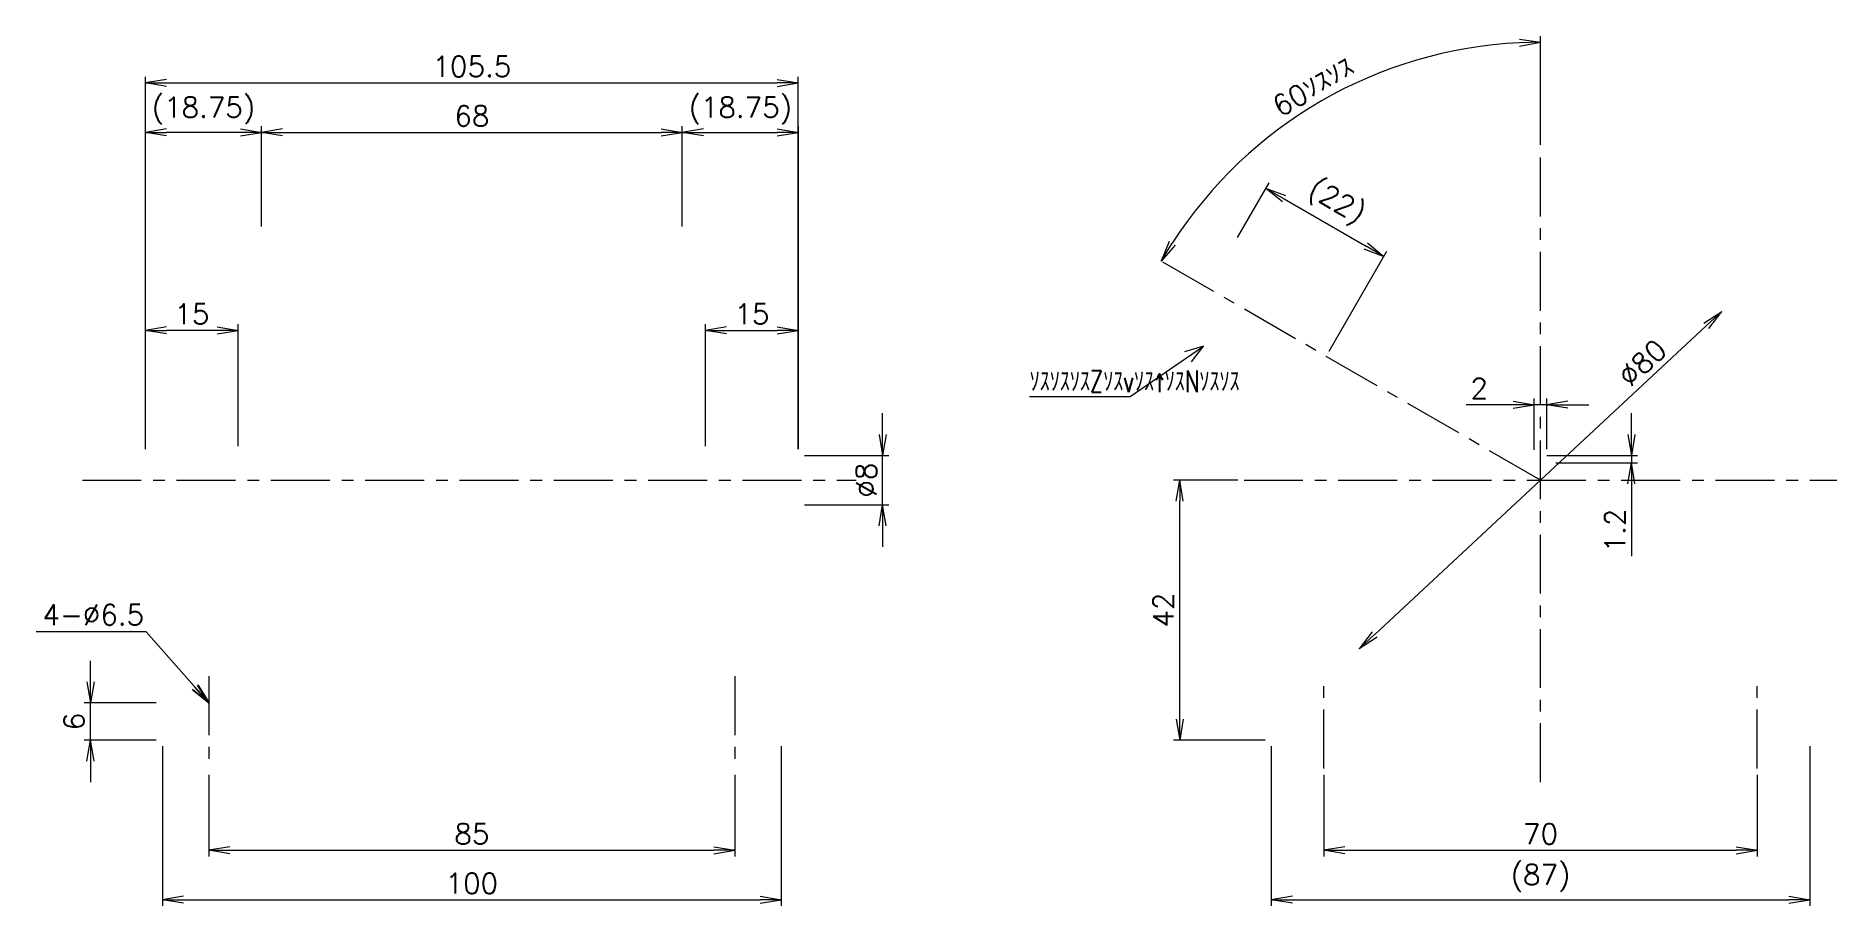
# Model space of a CAD drawing. Header units: millimetres. Extents: x 71 to 362, y 85 to 226.
import ezdxf

# ---------------------------------------------------------------- set-up
doc = ezdxf.new("R2010")
doc.units = ezdxf.units.MM
doc.header["$LTSCALE"] = 0.3
doc.header["$PDMODE"] = 33
doc.linetypes.add('CENTER', pattern=[50.8, 31.75, -6.35, 6.35, -6.35])
doc.layers.get('Defpoints').update_dxf_attribs({"lineweight": 18})
doc.layers.add('ｿｽｿｽｿｽ@ｿｽｿｽ', color=6, linetype='Continuous', lineweight=18)
doc.layers.add('ｿｽｿｽｿｽSｿｽｿｽ', color=4, linetype='CENTER', lineweight=18)
doc.styles.get("Standard").update_dxf_attribs({"font": 'simplex.shx', "bigfont": 'bigfont.shx'})
doc.dimstyles.new('ｿｽWｿｽｿｽ', dxfattribs={"dimscale": 0, "dimtxt": 3.3, "dimasz": 3.4, "dimexe": 1, "dimexo": 1, "dimgap": 1, "dimtad": 1, "dimdec": 4, "dimdsep": 46, "dimtxsty": 'Standard', "dimblk": 'OPEN', "dimcen": 0, "dimclrd": 256, "dimclre": 256, "dimclrt": 256, "dimadec": 3, "dimazin": 2, "dimtfac": 1, "dimtdec": 4, "dimtmove": 0, "dimatfit": 3, "dimldrblk": 'OPEN', "dimfxl": 1, "dimtolj": 1, "dimlwd": -1, "dimlwe": -1, "dimarcsym": 0})
doc.dimstyles.new('ｿｽWｿｽｿｽ$3', dxfattribs={"dimscale": 0, "dimtxt": 3.3, "dimasz": 3.4, "dimexe": 1, "dimexo": 1, "dimgap": 1, "dimtad": 1, "dimdec": 4, "dimdsep": 46, "dimtxsty": 'Standard', "dimblk": 'OPEN', "dimcen": 0, "dimclrd": 256, "dimclre": 256, "dimclrt": 256, "dimadec": 3, "dimazin": 2, "dimtfac": 1, "dimtdec": 4, "dimtmove": 0, "dimatfit": 0, "dimldrblk": 'OPEN', "dimfxl": 1, "dimtolj": 1, "dimlwd": -1, "dimlwe": -1, "dimarcsym": 0})

# ---------------------------------------------------------------- blocks, each defined once
blk = doc.blocks.new('_Open')
at = {"color": 0, "linetype": 'ByBlock', "lineweight": -2}
for p, q in [((-1, 0.167), (0, 0)), ((-1, -0.167), (0, 0)), ((0, 0), (-1, 0))]:
    blk.add_line(p, q, dxfattribs=at)
blk = doc.blocks.new('*D1')
at = {"layer": 'Defpoints', "color": 0}
for p in [(194.377454, 218), (88.877454, 157.808632), (194.377454, 157.808632)]:
    blk.add_point(p, dxfattribs=at)
at = {"layer": 'ｿｽｿｽｿｽ@ｿｽｿｽ'}
for p, q in [((88.877454, 158.808632), (88.877454, 219)), ((194.377454, 158.808632), (194.377454, 219)), ((92.277454, 218), (190.977454, 218))]:
    blk.add_line(p, q, dxfattribs=at)
at = {"layer": 'ｿｽｿｽｿｽ@ｿｽｿｽ', "xscale": 3.399999999999999, "yscale": 3.399999999999999, "zscale": 3.399999999999999, "rotation": 180}
blk.add_blockref('_Open', (88.877454, 218), dxfattribs=at)
at = {"layer": 'ｿｽｿｽｿｽ@ｿｽｿｽ', "xscale": 3.399999999999999, "yscale": 3.399999999999999, "zscale": 3.399999999999999}
blk.add_blockref('_Open', (194.377454, 218), dxfattribs=at)
at = {"layer": 'ｿｽｿｽｿｽ@ｿｽｿｽ', "insert": (141.627454, 220.65), "char_height": 3.3, "attachment_point": 5}
blk.add_mtext('\\A1;105.5', dxfattribs=at)
blk = doc.blocks.new('*D2')
at = {"layer": 'Defpoints', "color": 0}
for p in [(175.627454, 210), (107.627454, 193.808632), (175.627454, 193.808632)]:
    blk.add_point(p, dxfattribs=at)
at = {"layer": 'ｿｽｿｽｿｽ@ｿｽｿｽ'}
for p, q in [((107.627454, 194.808632), (107.627454, 211)), ((111.027454, 210), (172.227454, 210)), ((175.627454, 194.808632), (175.627454, 211))]:
    blk.add_line(p, q, dxfattribs=at)
at = {"layer": 'ｿｽｿｽｿｽ@ｿｽｿｽ', "xscale": 3.399999999999999, "yscale": 3.399999999999999, "zscale": 3.399999999999999, "rotation": 180}
blk.add_blockref('_Open', (107.627454, 210), dxfattribs=at)
at = {"layer": 'ｿｽｿｽｿｽ@ｿｽｿｽ', "xscale": 3.399999999999999, "yscale": 3.399999999999999, "zscale": 3.399999999999999}
blk.add_blockref('_Open', (175.627454, 210), dxfattribs=at)
at = {"layer": 'ｿｽｿｽｿｽ@ｿｽｿｽ', "insert": (141.627454, 212.65), "char_height": 3.3, "attachment_point": 5}
blk.add_mtext('\\A1;68', dxfattribs=at)
blk = doc.blocks.new('*D3')
at = {"layer": 'Defpoints', "color": 0}
for p in [(88.877454, 178), (88.877454, 157.808632), (103.877454, 158.308632)]:
    blk.add_point(p, dxfattribs=at)
at = {"layer": 'ｿｽｿｽｿｽ@ｿｽｿｽ'}
for p, q in [((88.877454, 158.808632), (88.877454, 179)), ((100.477454, 178), (92.277454, 178)), ((103.877454, 159.308632), (103.877454, 179))]:
    blk.add_line(p, q, dxfattribs=at)
at = {"layer": 'ｿｽｿｽｿｽ@ｿｽｿｽ', "xscale": 3.399999999999999, "yscale": 3.399999999999999, "zscale": 3.399999999999999, "rotation": 180}
blk.add_blockref('_Open', (88.877454, 178), dxfattribs=at)
at = {"layer": 'ｿｽｿｽｿｽ@ｿｽｿｽ', "xscale": 3.399999999999999, "yscale": 3.399999999999999, "zscale": 3.399999999999999}
blk.add_blockref('_Open', (103.877454, 178), dxfattribs=at)
at = {"layer": 'ｿｽｿｽｿｽ@ｿｽｿｽ', "insert": (96.377454, 180.65), "char_height": 3.3, "attachment_point": 5}
blk.add_mtext('\\A1;15', dxfattribs=at)
blk = doc.blocks.new('*D4')
at = {"layer": 'Defpoints', "color": 0}
for p in [(194.377454, 178), (179.377454, 158.308632), (194.377454, 157.808632)]:
    blk.add_point(p, dxfattribs=at)
at = {"layer": 'ｿｽｿｽｿｽ@ｿｽｿｽ'}
for p, q in [((179.377454, 159.308632), (179.377454, 179)), ((182.777454, 178), (190.977454, 178)), ((194.377454, 158.808632), (194.377454, 179))]:
    blk.add_line(p, q, dxfattribs=at)
at = {"layer": 'ｿｽｿｽｿｽ@ｿｽｿｽ', "xscale": 3.399999999999999, "yscale": 3.399999999999999, "zscale": 3.399999999999999, "rotation": 180}
blk.add_blockref('_Open', (179.377454, 178), dxfattribs=at)
at = {"layer": 'ｿｽｿｽｿｽ@ｿｽｿｽ', "xscale": 3.399999999999999, "yscale": 3.399999999999999, "zscale": 3.399999999999999}
blk.add_blockref('_Open', (194.377454, 178), dxfattribs=at)
at = {"layer": 'ｿｽｿｽｿｽ@ｿｽｿｽ', "insert": (186.877454, 180.65), "char_height": 3.3, "attachment_point": 5}
blk.add_mtext('\\A1;15', dxfattribs=at)
blk = doc.blocks.new('*D5')
at = {"layer": 'Defpoints', "color": 0}
for p in [(194.38, 210), (175.63, 193.81), (194.38, 157.81)]:
    blk.add_point(p, dxfattribs=at)
at = {"layer": 'ｿｽｿｽｿｽ@ｿｽｿｽ'}
for p, q in [((175.63, 194.81), (175.63, 211)), ((179.03, 210), (190.98, 210)), ((194.38, 158.81), (194.38, 211))]:
    blk.add_line(p, q, dxfattribs=at)
at = {"layer": 'ｿｽｿｽｿｽ@ｿｽｿｽ', "xscale": 3.399999999999999, "yscale": 3.399999999999999, "zscale": 3.399999999999999, "rotation": 180}
blk.add_blockref('_Open', (175.63, 210), dxfattribs=at)
at = {"layer": 'ｿｽｿｽｿｽ@ｿｽｿｽ', "xscale": 3.399999999999999, "yscale": 3.399999999999999, "zscale": 3.399999999999999}
blk.add_blockref('_Open', (194.38, 210), dxfattribs=at)
at = {"layer": 'ｿｽｿｽｿｽ@ｿｽｿｽ', "insert": (185, 213.51), "char_height": 3.3, "attachment_point": 5}
blk.add_mtext('\\A1;(18.75)', dxfattribs=at)
blk = doc.blocks.new('*D6')
at = {"layer": 'Defpoints', "color": 0}
for p in [(88.88, 210), (107.63, 193.81), (88.88, 157.81)]:
    blk.add_point(p, dxfattribs=at)
at = {"layer": 'ｿｽｿｽｿｽ@ｿｽｿｽ'}
for p, q in [((88.88, 158.81), (88.88, 211)), ((104.23, 210), (92.28, 210)), ((107.63, 194.81), (107.63, 211))]:
    blk.add_line(p, q, dxfattribs=at)
at = {"layer": 'ｿｽｿｽｿｽ@ｿｽｿｽ', "xscale": 3.399999999999999, "yscale": 3.399999999999999, "zscale": 3.399999999999999, "rotation": 180}
blk.add_blockref('_Open', (88.88, 210), dxfattribs=at)
at = {"layer": 'ｿｽｿｽｿｽ@ｿｽｿｽ', "xscale": 3.399999999999999, "yscale": 3.399999999999999, "zscale": 3.399999999999999}
blk.add_blockref('_Open', (107.63, 210), dxfattribs=at)
at = {"layer": 'ｿｽｿｽｿｽ@ｿｽｿｽ', "insert": (98.25, 213.51), "char_height": 3.3, "attachment_point": 5}
blk.add_mtext('\\A1;(18.75)', dxfattribs=at)
blk = doc.blocks.new('*D7')
at = {"layer": 'Defpoints', "color": 0}
for p in [(194.377454, 157.808632), (208, 157.808632), (194.377454, 149.808632)]:
    blk.add_point(p, dxfattribs=at)
at = {"layer": 'ｿｽｿｽｿｽ@ｿｽｿｽ'}
for p, q in [((208, 161.208632), (208, 164.608632)), ((195.377454, 157.808632), (209, 157.808632)), ((208, 149.808632), (208, 157.808632)), ((195.377454, 149.808632), (209, 149.808632)), ((208, 146.408632), (208, 143.008632))]:
    blk.add_line(p, q, dxfattribs=at)
at = {"layer": 'ｿｽｿｽｿｽ@ｿｽｿｽ', "xscale": 3.399999999999999, "yscale": 3.399999999999999, "zscale": 3.399999999999999}
for p, rotation in [((208, 157.808632), 270), ((208, 149.808632), 90)]:
    blk.add_blockref('_Open', p, dxfattribs=dict(at, rotation=rotation))
at = {"layer": 'ｿｽｿｽｿｽ@ｿｽｿｽ', "insert": (205.35, 153.808632), "char_height": 3.3, "attachment_point": 5, "rotation": 90}
blk.add_mtext('\\A1;%%c8', dxfattribs=at)
blk = doc.blocks.new('*D8')
at = {"layer": 'Defpoints', "color": 0}
for p in [(99.127454, 107.196894), (184.127454, 107.196894), (184.127454, 94)]:
    blk.add_point(p, dxfattribs=at)
at = {"layer": 'ｿｽｿｽｿｽ@ｿｽｿｽ'}
for p, q in [((99.127454, 106.196894), (99.127454, 93)), ((184.127454, 106.196894), (184.127454, 93)), ((102.527454, 94), (180.727454, 94))]:
    blk.add_line(p, q, dxfattribs=at)
at = {"layer": 'ｿｽｿｽｿｽ@ｿｽｿｽ', "xscale": 3.399999999999999, "yscale": 3.399999999999999, "zscale": 3.399999999999999, "rotation": 180}
blk.add_blockref('_Open', (99.127454, 94), dxfattribs=at)
at = {"layer": 'ｿｽｿｽｿｽ@ｿｽｿｽ', "xscale": 3.399999999999999, "yscale": 3.399999999999999, "zscale": 3.399999999999999}
blk.add_blockref('_Open', (184.127454, 94), dxfattribs=at)
at = {"layer": 'ｿｽｿｽｿｽ@ｿｽｿｽ', "insert": (141.627454, 96.65), "char_height": 3.3, "attachment_point": 5}
blk.add_mtext('\\A1;85', dxfattribs=at)
blk = doc.blocks.new('*D9')
at = {"layer": 'Defpoints', "color": 0}
for p in [(91.627454, 111.808632), (191.627454, 111.808632), (191.627454, 86)]:
    blk.add_point(p, dxfattribs=at)
at = {"layer": 'ｿｽｿｽｿｽ@ｿｽｿｽ'}
for p, q in [((91.627454, 110.808632), (91.627454, 85)), ((191.627454, 110.808632), (191.627454, 85)), ((95.027454, 86), (188.227454, 86))]:
    blk.add_line(p, q, dxfattribs=at)
at = {"layer": 'ｿｽｿｽｿｽ@ｿｽｿｽ', "xscale": 3.399999999999999, "yscale": 3.399999999999999, "zscale": 3.399999999999999, "rotation": 180}
blk.add_blockref('_Open', (91.627454, 86), dxfattribs=at)
at = {"layer": 'ｿｽｿｽｿｽ@ｿｽｿｽ', "xscale": 3.399999999999999, "yscale": 3.399999999999999, "zscale": 3.399999999999999}
blk.add_blockref('_Open', (191.627454, 86), dxfattribs=at)
at = {"layer": 'ｿｽｿｽｿｽ@ｿｽｿｽ', "insert": (141.627454, 88.65), "char_height": 3.3, "attachment_point": 5}
blk.add_mtext('\\A1;100', dxfattribs=at)
blk = doc.blocks.new('*D10')
at = {"layer": 'Defpoints', "color": 0}
for p in [(80, 117.808632), (91.627454, 117.808632), (91.627454, 111.808632)]:
    blk.add_point(p, dxfattribs=at)
at = {"layer": 'ｿｽｿｽｿｽ@ｿｽｿｽ'}
for p, q in [((80, 121.208632), (80, 124.608632)), ((90.627454, 117.808632), (79, 117.808632)), ((80, 111.808632), (80, 117.808632)), ((90.627454, 111.808632), (79, 111.808632)), ((80, 108.408632), (80, 105.008632))]:
    blk.add_line(p, q, dxfattribs=at)
at = {"layer": 'ｿｽｿｽｿｽ@ｿｽｿｽ', "xscale": 3.399999999999999, "yscale": 3.399999999999999, "zscale": 3.399999999999999}
for p, rotation in [((80, 117.808632), 270), ((80, 111.808632), 90)]:
    blk.add_blockref('_Open', p, dxfattribs=dict(at, rotation=rotation))
at = {"layer": 'ｿｽｿｽｿｽ@ｿｽｿｽ', "insert": (77.35, 114.808632), "char_height": 3.3, "attachment_point": 5, "rotation": 90}
blk.add_mtext('\\A1;6', dxfattribs=at)
blk = doc.blocks.new('*D11')
at = {"layer": 'Defpoints', "color": 0}
for p in [(256, 153.808632), (266.398518, 153.808632), (270.806894, 111.808632)]:
    blk.add_point(p, dxfattribs=at)
at = {"layer": 'ｿｽｿｽｿｽ@ｿｽｿｽ'}
for p, q in [((265.398518, 153.808632), (255, 153.808632)), ((256, 115.208632), (256, 150.408632)), ((269.806894, 111.808632), (255, 111.808632))]:
    blk.add_line(p, q, dxfattribs=at)
at = {"layer": 'ｿｽｿｽｿｽ@ｿｽｿｽ', "xscale": 3.399999999999999, "yscale": 3.399999999999999, "zscale": 3.399999999999999}
for p, rotation in [((256, 153.808632), 90), ((256, 111.808632), 270)]:
    blk.add_blockref('_Open', p, dxfattribs=dict(at, rotation=rotation))
at = {"layer": 'ｿｽｿｽｿｽ@ｿｽｿｽ', "insert": (253.35, 132.808632), "char_height": 3.3, "attachment_point": 5, "rotation": 90}
blk.add_mtext('\\A1;42', dxfattribs=at)
blk = doc.blocks.new('*D12')
at = {"layer": 'Defpoints', "color": 0}
for p in [(270.81, 111.81), (357.81, 111.81), (357.81, 86)]:
    blk.add_point(p, dxfattribs=at)
at = {"layer": 'ｿｽｿｽｿｽ@ｿｽｿｽ'}
for p, q in [((270.81, 110.81), (270.81, 85)), ((357.81, 110.81), (357.81, 85)), ((274.21, 86), (354.41, 86))]:
    blk.add_line(p, q, dxfattribs=at)
at = {"layer": 'ｿｽｿｽｿｽ@ｿｽｿｽ', "xscale": 3.399999999999999, "yscale": 3.399999999999999, "zscale": 3.399999999999999, "rotation": 180}
blk.add_blockref('_Open', (270.81, 86), dxfattribs=at)
at = {"layer": 'ｿｽｿｽｿｽ@ｿｽｿｽ', "xscale": 3.399999999999999, "yscale": 3.399999999999999, "zscale": 3.399999999999999}
blk.add_blockref('_Open', (357.81, 86), dxfattribs=at)
at = {"layer": 'ｿｽｿｽｿｽ@ｿｽｿｽ', "insert": (314.31, 89.51), "char_height": 3.3, "attachment_point": 5}
blk.add_mtext('\\A1;(87)', dxfattribs=at)
blk = doc.blocks.new('*D13')
at = {"layer": 'Defpoints', "color": 0}
for p in [(279.306894, 107.196894), (349.306894, 107.196894), (349.306894, 94)]:
    blk.add_point(p, dxfattribs=at)
at = {"layer": 'ｿｽｿｽｿｽ@ｿｽｿｽ'}
for p, q in [((279.306894, 106.196894), (279.306894, 93)), ((349.306894, 106.196894), (349.306894, 93)), ((282.706894, 94), (345.906894, 94))]:
    blk.add_line(p, q, dxfattribs=at)
at = {"layer": 'ｿｽｿｽｿｽ@ｿｽｿｽ', "xscale": 3.399999999999999, "yscale": 3.399999999999999, "zscale": 3.399999999999999, "rotation": 180}
blk.add_blockref('_Open', (279.306894, 94), dxfattribs=at)
at = {"layer": 'ｿｽｿｽｿｽ@ｿｽｿｽ', "xscale": 3.399999999999999, "yscale": 3.399999999999999, "zscale": 3.399999999999999}
blk.add_blockref('_Open', (349.306894, 94), dxfattribs=at)
at = {"layer": 'ｿｽｿｽｿｽ@ｿｽｿｽ', "insert": (314.306894, 96.65), "char_height": 3.3, "attachment_point": 5}
blk.add_mtext('\\A1;70', dxfattribs=at)
blk = doc.blocks.new('*D14')
at = {"layer": 'Defpoints', "color": 0}
for p in [(314.31, 157.81), (315.81, 156.61), (329, 156.61)]:
    blk.add_point(p, dxfattribs=at)
at = {"layer": 'ｿｽｿｽｿｽ@ｿｽｿｽ'}
for p, q in [((329, 161.21), (329, 164.61)), ((315.31, 157.81), (330, 157.81)), ((329, 157.81), (329, 156.61)), ((316.81, 156.61), (330, 156.61)), ((329, 153.21), (329, 141.52))]:
    blk.add_line(p, q, dxfattribs=at)
at = {"layer": 'ｿｽｿｽｿｽ@ｿｽｿｽ', "xscale": 3.399999999999999, "yscale": 3.399999999999999, "zscale": 3.399999999999999}
for p, rotation in [((329, 157.81), 270), ((329, 156.61), 90)]:
    blk.add_blockref('_Open', p, dxfattribs=dict(at, rotation=rotation))
at = {"layer": 'ｿｽｿｽｿｽ@ｿｽｿｽ', "insert": (326.35, 145.67), "char_height": 3.3, "attachment_point": 5, "rotation": 90}
blk.add_mtext('\\A1;1.2', dxfattribs=at)
blk = doc.blocks.new('*D15')
at = {"layer": 'Defpoints', "color": 0}
for p in [(313.306894, 166), (313.306894, 157.681616), (315.306894, 157.808632)]:
    blk.add_point(p, dxfattribs=at)
at = {"layer": 'ｿｽｿｽｿｽ@ｿｽｿｽ'}
for p, q in [((309.906894, 166), (302.306894, 166)), ((313.306894, 158.681616), (313.306894, 167)), ((315.306894, 166), (313.306894, 166)), ((315.306894, 158.808632), (315.306894, 167)), ((318.706894, 166), (322.106894, 166))]:
    blk.add_line(p, q, dxfattribs=at)
at = {"layer": 'ｿｽｿｽｿｽ@ｿｽｿｽ', "xscale": 3.399999999999999, "yscale": 3.399999999999999, "zscale": 3.399999999999999}
blk.add_blockref('_Open', (313.306894, 166), dxfattribs=at)
at = {"layer": 'ｿｽｿｽｿｽ@ｿｽｿｽ', "xscale": 3.399999999999999, "yscale": 3.399999999999999, "zscale": 3.399999999999999, "rotation": 180}
blk.add_blockref('_Open', (315.306894, 166), dxfattribs=at)
at = {"layer": 'ｿｽｿｽｿｽ@ｿｽｿｽ', "insert": (304.406894, 168.65), "char_height": 3.3, "attachment_point": 5}
blk.add_mtext('\\A1;2', dxfattribs=at)
blk = doc.blocks.new('*D16')
at = {"layer": 'Defpoints', "color": 0}
for p in [(343.59, 181.06), (285.02, 126.56)]:
    blk.add_point(p, dxfattribs=at)
at = {"layer": 'ｿｽｿｽｿｽ@ｿｽｿｽ'}
blk.add_line((287.51, 128.88), (341.1, 178.74), dxfattribs=at)
at = {"layer": 'ｿｽｿｽｿｽ@ｿｽｿｽ', "xscale": 3.399999999999999, "yscale": 3.399999999999999, "zscale": 3.399999999999999}
for p, rotation in [((343.59, 181.06), 42.93786113694729), ((285.02, 126.56), 222.9378611369473)]:
    blk.add_blockref('_Open', p, dxfattribs=dict(at, rotation=rotation))
at = {"layer": 'ｿｽｿｽｿｽ@ｿｽｿｽ', "insert": (330.77, 172.75), "char_height": 3.3, "attachment_point": 5, "rotation": 42.9379}
blk.add_mtext('\\A1;∅80', dxfattribs=at)
blk = doc.blocks.new('*D17')
at = {"layer": 'Defpoints', "color": 0}
for p in [(290.1, 220.3), (314.31, 206.97), (252.99, 189.21), (314.31, 153.81), (314.31, 104.99)]:
    blk.add_point(p, dxfattribs=at)
at = {"layer": 'ｿｽｿｽｿｽ@ｿｽｿｽ'}
blk.add_line((314.31, 207.97), (314.31, 225.57), dxfattribs=at)
blk.add_arc((314.31, 153.81), 70.76, 92.7532, 147.2468, dxfattribs=at)
at = {"layer": 'ｿｽｿｽｿｽ@ｿｽｿｽ', "xscale": 3.399999999999999, "yscale": 3.399999999999999, "zscale": 3.399999999999999}
for p, rotation in [((314.31, 224.57), 1.376591120577954), ((253.02, 189.19), 238.6234087750246)]:
    blk.add_blockref('_Open', p, dxfattribs=dict(at, rotation=rotation))
at = {"layer": 'ｿｽｿｽｿｽ@ｿｽｿｽ', "insert": (277.6, 217.39), "char_height": 3.3, "attachment_point": 5, "rotation": 30}
blk.add_mtext('\\A1;60ｿｽｿｽ', dxfattribs=at)
blk = doc.blocks.new('*D18')
at = {"layer": 'Defpoints', "color": 0}
for p in [(264.86, 192.17), (288.99, 189.96), (279.67, 173.81)]:
    blk.add_point(p, dxfattribs=at)
at = {"layer": 'ｿｽｿｽｿｽ@ｿｽｿｽ'}
for p, q in [((265.36, 193.04), (270.44, 201.83)), ((272.88, 199.26), (286.05, 191.66)), ((280.17, 174.67), (289.49, 190.83))]:
    blk.add_line(p, q, dxfattribs=at)
at = {"layer": 'ｿｽｿｽｿｽ@ｿｽｿｽ', "xscale": 3.399999999999999, "yscale": 3.399999999999999, "zscale": 3.399999999999999}
for p, rotation in [((269.94, 200.96), 150), ((288.99, 189.96), 330)]:
    blk.add_blockref('_Open', p, dxfattribs=dict(at, rotation=rotation))
at = {"layer": 'ｿｽｿｽｿｽ@ｿｽｿｽ', "insert": (281.22, 198.51), "char_height": 3.3, "attachment_point": 5, "rotation": 330}
blk.add_mtext('\\A1;(22)', dxfattribs=at)

msp = doc.modelspace()

# ---------------------------------------------------------------- linework, layer by layer
at = {"layer": 'ｿｽｿｽｿｽ@ｿｽｿｽ'}
for p, q in [((248, 167.3), (259.83385, 175.4437)), ((259.83385, 175.4437), (256.7956, 174.56678)), ((257.92941, 172.91921), (259.83385, 175.4437)), ((231.75, 167.3), (248, 167.3)), ((231.75, 167.3), (248, 167.3))]:
    msp.add_line(p, q, dxfattribs=at)
at = {"layer": 'ｿｽｿｽｿｽSｿｽｿｽ'}
for p, q in [((314.30689, 104.98827), (314.30689, 206.97099)), ((314.30689, 153.80863), (252.98609, 189.21222)), ((78.68147, 153.80863), (203.73124, 153.80863)), ((266.39852, 153.80863), (362.21527, 153.80863)), ((99.12745, 122.12569), (99.12745, 107.19689)), ((184.12745, 122.12569), (184.12745, 107.19689)), ((279.30689, 107.19689), (279.30689, 122.12569)), ((349.30689, 107.19689), (349.30689, 122.12569))]:
    msp.add_line(p, q, dxfattribs=at)

# ---------------------------------------------------------------- texts
at = {"layer": 'ｿｽｿｽｿｽ@ｿｽｿｽ', "width": 0.714286}
msp.add_text('ｿｽｿｽｿｽZｿｽvｿｽ^ｿｽNｿｽｿｽ', height=3.5, dxfattribs=at).set_placement((231.75, 168))
at = {"layer": 'ｿｽｿｽｿｽ@ｿｽｿｽ', "insert": (88.66293, 130.39331), "char_height": 3.3, "attachment_point": 9}
msp.add_mtext('\\A1;4-%%c6.5', dxfattribs=at)

# ---------------------------------------------------------------- dimensions: what is measured, and where the dimension line sits
at = {"layer": 'ｿｽｿｽｿｽ@ｿｽｿｽ'}
dim = msp.add_angular_dim_2l(base=(290.1044, 220.30443), line1=((314.30689, 153.80863), (252.98609, 189.21222)), line2=((314.30689, 104.98827), (314.30689, 206.97099)), dimstyle='ｿｽWｿｽｿｽ', override={"dimscale": 1}, dxfattribs=at)
dim.commit()
dim.dimension.update_dxf_attribs({"geometry": '*D17', "text_midpoint": (277.60022, 217.38646)})
for base, p1, p2, picture, middle in [((194.37745, 218), (88.87745, 157.80863), (194.37745, 157.80863), '*D1', (141.62745, 220.65)), ((175.62745, 210), (107.62745, 193.80863), (175.62745, 193.80863), '*D2', (141.62745, 212.65)), ((88.87745, 178), (103.87745, 158.30863), (88.87745, 157.80863), '*D3', (96.37745, 180.65)), ((194.37745, 178), (179.37745, 158.30863), (194.37745, 157.80863), '*D4', (186.87745, 180.65)), ((313.30689, 166), (315.30689, 157.80863), (313.30689, 157.68162), '*D15', (304.40689, 168.65)), ((191.62745, 86), (91.62745, 111.80863), (191.62745, 111.80863), '*D9', (141.62745, 88.65)), ((184.12745, 94), (99.12745, 107.19689), (184.12745, 107.19689), '*D8', (141.62745, 96.65)), ((349.30689, 94), (279.30689, 107.19689), (349.30689, 107.19689), '*D13', (314.30689, 96.65))]:
    dim = msp.add_linear_dim(base=base, p1=p1, p2=p2, dimstyle='ｿｽWｿｽｿｽ', override={"dimscale": 1}, dxfattribs=at)
    dim.commit()
    dim.dimension.update_dxf_attribs({"geometry": picture, "text_midpoint": middle})
for base, p1, p2, picture, middle in [((88.87745, 210), (107.62745, 193.80863), (88.87745, 157.80863), '*D6', (98.25245, 210)), ((194.37745, 210), (175.62745, 193.80863), (194.37745, 157.80863), '*D5', (185.00245, 210))]:
    dim = msp.add_linear_dim(base=base, p1=p1, p2=p2, text='(<>)', dimstyle='ｿｽWｿｽｿｽ', override={"dimscale": 1}, dxfattribs=at)
    dim.commit()
    dim.dimension.update_dxf_attribs({"geometry": picture, "text_midpoint": middle, "dimtype": 160})
for base, p1, p2, angle, text, picture, middle in [((288.99253, 189.96286), (264.86332, 192.16985), (279.66588, 173.80863), 330, '(<>)', '*D18', (281.22339, 198.50632)), ((208, 157.80863), (194.37745, 149.80863), (194.37745, 157.80863), 90, '%%c<>', '*D7', (205.35, 153.80863))]:
    dim = msp.add_linear_dim(base=base, p1=p1, p2=p2, angle=angle, text=text, dimstyle='ｿｽWｿｽｿｽ', override={"dimscale": 1}, dxfattribs=at)
    dim.commit()
    dim.dimension.update_dxf_attribs({"geometry": picture, "text_midpoint": middle})
dim = msp.add_diameter_dim_2p(p1=(285.02318, 126.56044), p2=(343.59061, 181.05682), dimstyle='ｿｽWｿｽｿｽ$3', override={"dimscale": 1}, dxfattribs=at)
dim.commit()
dim.dimension.update_dxf_attribs({"geometry": '*D16', "text_midpoint": (332.57836, 170.81004), "dimtype": 163})
for base, p1, p2, picture, middle in [((329, 156.60863), (314.30689, 157.80863), (315.80689, 156.60863), '*D14', (326.35, 145.66577)), ((256, 153.80863), (270.80689, 111.80863), (266.39852, 153.80863), '*D11', (253.35, 132.80863)), ((80, 117.80863), (91.62745, 111.80863), (91.62745, 117.80863), '*D10', (77.35, 114.80863))]:
    dim = msp.add_linear_dim(base=base, p1=p1, p2=p2, angle=90, dimstyle='ｿｽWｿｽｿｽ', override={"dimscale": 1}, dxfattribs=at)
    dim.commit()
    dim.dimension.update_dxf_attribs({"geometry": picture, "text_midpoint": middle})
dim = msp.add_linear_dim(base=(357.80689, 86), p1=(270.80689, 111.80863), p2=(357.80689, 111.80863), text='(<>)', dimstyle='ｿｽWｿｽｿｽ', override={"dimscale": 1}, dxfattribs=at)
dim.commit()
dim.dimension.update_dxf_attribs({"geometry": '*D12', "text_midpoint": (314.30689, 89.51429)})

# ---------------------------------------------------------------- leaders
msp.add_leader([(99.12745, 117.80863), (89, 129.3), (71.19722, 129.3)], dimstyle='ｿｽWｿｽｿｽ', override={"dimscale": 1, "dimtad": 0}, dxfattribs=at)

doc.saveas('drawing.dxf')
